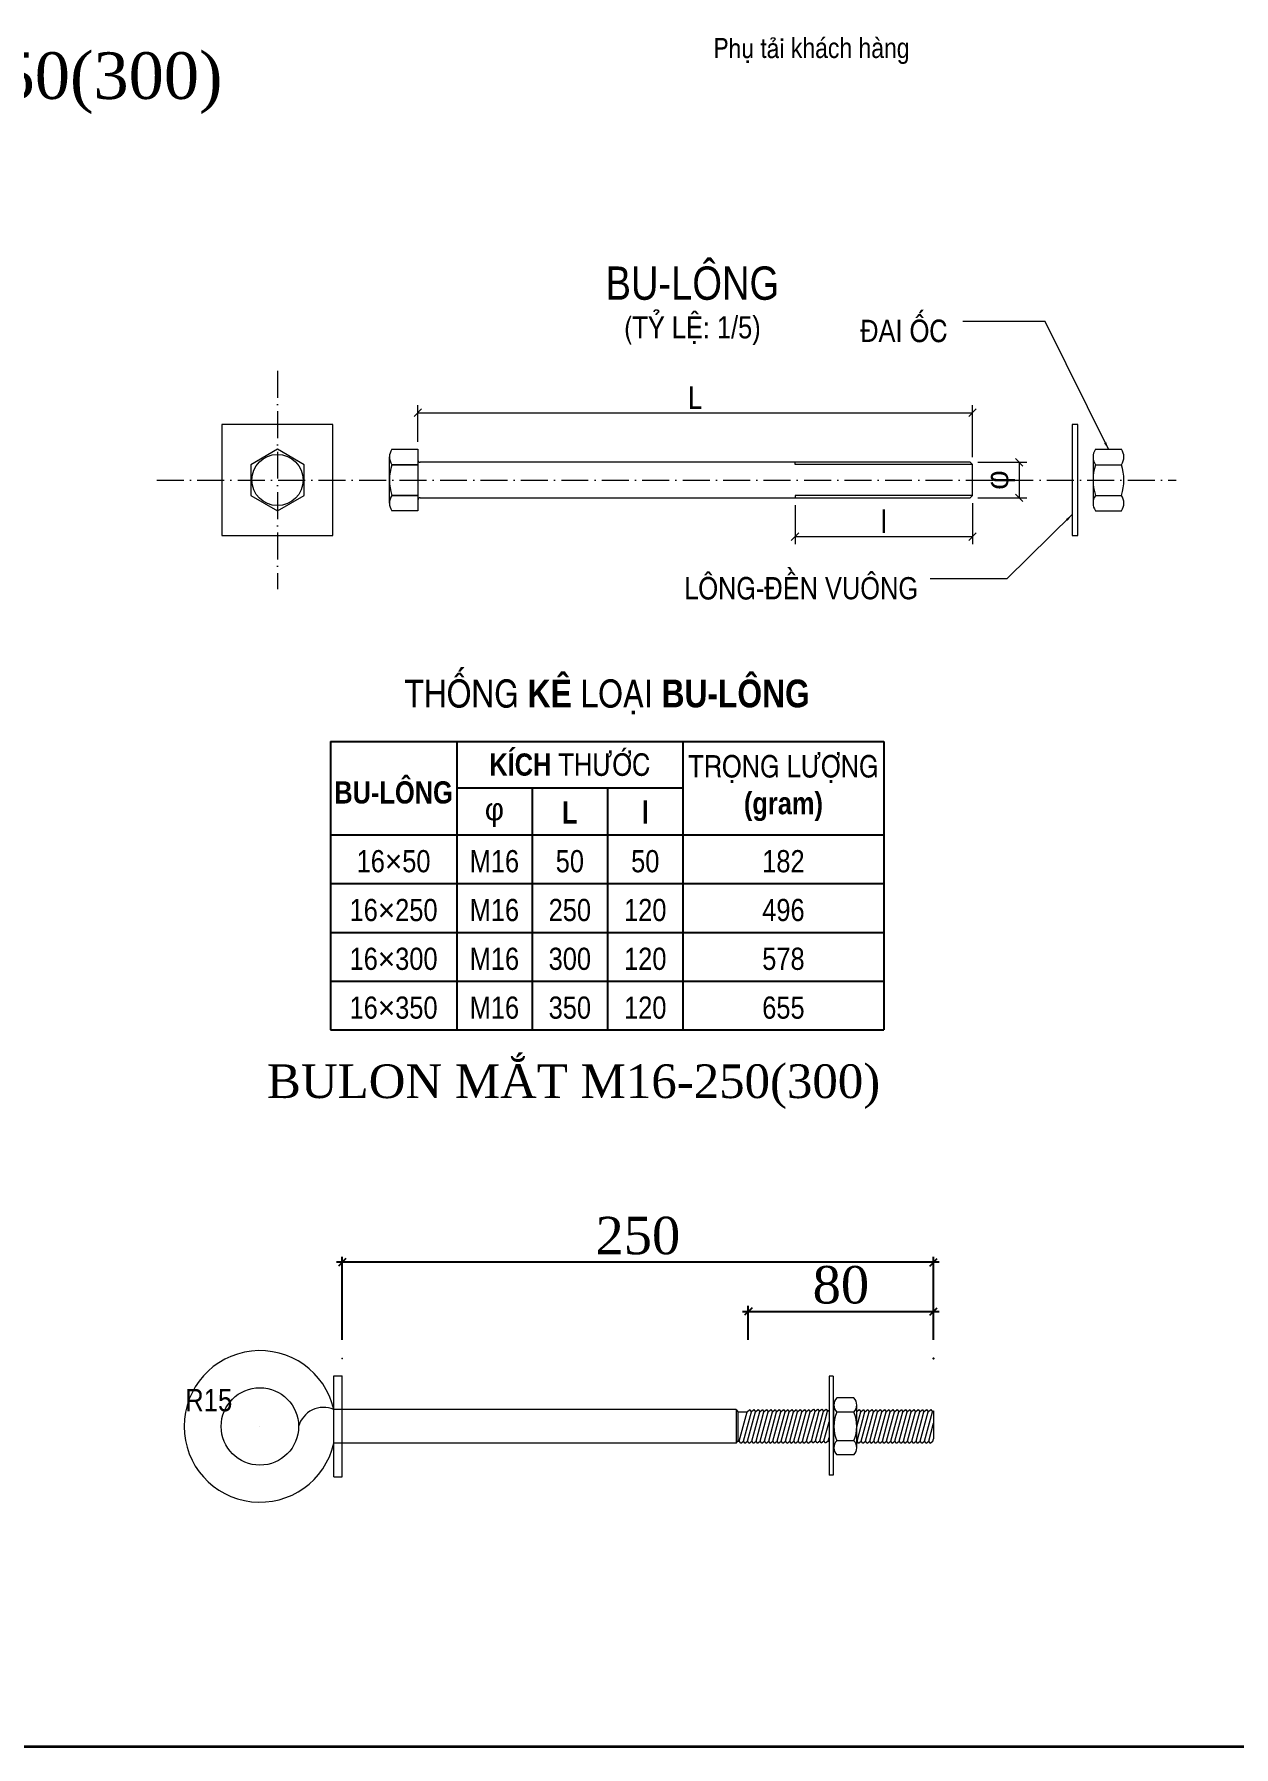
# Model space of a CAD drawing. Header units: millimetres. Extents: x -23083795 to 376618, y 113268 to 3804440.
# Drawn here: x 276354 to 279559, y 114480 to 119056 of the extents above; entities that cross this region are included whole.
import ezdxf

# ---------------------------------------------------------------- set-up
doc = ezdxf.new("R2010")
doc.units = ezdxf.units.MM
doc.header["$LTSCALE"] = 6
doc.linetypes.add('ACAD_ISO10W100', pattern=[18, 12, -3, 0, -3])
for name, color, linetype, lineweight in [('Buon lon', 150, 'Continuous', 5), ('dim1', 2, 'Continuous', 5), ('Duongcoban', 4, 'Continuous', 30), ('net rat manh', 150, 'Continuous', 5), ('Netcoban', 4, 'Continuous', 25), ('netlonkhungten', 32, 'Continuous', 35), ('Netmin', 6, 'Continuous', 0), ('Nettim', 1, 'ACAD_ISO10W100', 5), ('Netvua', 3, 'Continuous', 20)]:
    doc.layers.add(name, color=color, linetype=linetype, lineweight=lineweight)
doc.layers.add('DO', color=1, linetype='Continuous')
doc.styles.add('Chuthuong', font='VHELVCN_1.TTF', dxfattribs={"height": 60})
doc.styles.add('DeMuc', font='VHELVCB_1.TTF', dxfattribs={"height": 90})
doc.styles.get("Standard").update_dxf_attribs({"font": 'VHELVCN_1.TTF', "height": 60})
doc.styles.add('Times New Roman', font='times.ttf')
doc.dimstyles.new('ISO-25', dxfattribs={"dimtxt": 100, "dimasz": 30, "dimexe": 15, "dimexo": 50, "dimgap": 20, "dimtad": 1, "dimzin": 0, "dimdsep": 46, "dimtxsty": 'Times New Roman', "dimcen": 10, "dimdle": 15, "dimclrd": 256, "dimclre": 256, "dimclrt": 256, "dimadec": 0, "dimazin": 0, "dimtfac": 1, "dimtofl": 0, "dimtmove": 0, "dimatfit": 3, "dimfxl": 15, "dimtolj": 1, "dimtzin": 0, "dimarcsym": 0})
doc.dimstyles.get("Standard").update_dxf_attribs({"dimtxt": 0.18, "dimasz": 0.18, "dimexe": 0.18, "dimexo": 0.0625, "dimgap": 0.09, "dimtad": 0, "dimtih": 1, "dimtoh": 1, "dimdec": 4, "dimzin": 0, "dimdsep": 46, "dimtxsty": 'Standard', "dimcen": 0.09, "dimadec": 0, "dimazin": 0, "dimtfac": 1, "dimtdec": 4, "dimtofl": 0, "dimtmove": 0, "dimatfit": 3, "dimfxl": 1, "dimtolj": 1, "dimtzin": 0, "dimarcsym": 0})
doc.dimstyles.new('TL1-15', dxfattribs={"dimtxt": 35, "dimasz": 20, "dimexe": 20, "dimexo": 20, "dimgap": 10, "dimtad": 1, "dimtoh": 1, "dimdec": 0, "dimlfac": 0.5, "dimrnd": 1, "dimtxsty": 'Chuthuong', "dimblk": 'OBLIQUE', "dimcen": 2.5, "dimclrd": 1, "dimclre": 1, "dimclrt": 1, "dimadec": 0, "dimazin": 0, "dimtfac": 1, "dimtdec": 0, "dimtmove": 0, "dimatfit": 3, "dimfxl": 1, "dimlwd": 0, "dimlwe": 0, "dimarcsym": 0})
doc.dimstyles.new('TL1-5', dxfattribs={"dimtxt": 35, "dimasz": 20, "dimexe": 20, "dimexo": 20, "dimgap": 10, "dimtad": 1, "dimtoh": 1, "dimdec": 1, "dimlfac": 0.166667, "dimtxsty": 'Chuthuong', "dimblk": 'OBLIQUE', "dimcen": 2.5, "dimclrd": 1, "dimclre": 1, "dimclrt": 1, "dimadec": 0, "dimazin": 0, "dimtfac": 1, "dimtdec": 1, "dimtmove": 0, "dimatfit": 3, "dimfxl": 1, "dimlwd": 0, "dimlwe": 0, "dimarcsym": 0})

# ---------------------------------------------------------------- blocks, each defined once
blk = doc.blocks.new('_Oblique')
at = {"color": 0, "lineweight": -2}
blk.add_line((-0.5, -0.5), (0.5, 0.5), dxfattribs=at)
blk = doc.blocks.new('*D117')
at = {"layer": 'Defpoints', "color": 0, "transparency": 16777216}
for p in [(278387.1, 117817.6), (278861.4, 117823.5), (278861.4, 117713.9)]:
    blk.add_point(p, dxfattribs=at)
at = {"layer": 'Duongcoban', "color": 1, "lineweight": 0, "transparency": 16777216}
for p, q in [((278387.1, 117797.6), (278387.1, 117693.9)), ((278861.4, 117803.5), (278861.4, 117693.9)), ((278387.1, 117713.9), (278861.4, 117713.9))]:
    blk.add_line(p, q, dxfattribs=at)
at = {"layer": 'Duongcoban', "color": 1, "lineweight": 0, "transparency": 16777216, "xscale": 20, "yscale": 20, "zscale": 20, "rotation": 180}
blk.add_blockref('_Oblique', (278387.1, 117713.9), dxfattribs=at)
at = {"layer": 'Duongcoban', "color": 1, "lineweight": 0, "transparency": 16777216, "xscale": 20, "yscale": 20, "zscale": 20}
blk.add_blockref('_Oblique', (278861.4, 117713.9), dxfattribs=at)
at = {"layer": 'Duongcoban', "color": 1, "transparency": 16777216, "insert": (278624.3, 117753.9), "char_height": 60, "attachment_point": 5, "style": 'Chuthuong'}
blk.add_mtext('l', dxfattribs=at)
blk = doc.blocks.new('*D118')
at = {"layer": 'Defpoints', "color": 0, "transparency": 16777216}
for p in [(278861.4, 118045), (277379.4, 117947.2), (278861.4, 117906.5)]:
    blk.add_point(p, dxfattribs=at)
at = {"layer": 'Duongcoban', "color": 1, "lineweight": 0, "transparency": 16777216}
for p, q in [((277379.4, 117967.2), (277379.4, 118065)), ((278861.4, 117926.5), (278861.4, 118065)), ((277379.4, 118045), (278861.4, 118045))]:
    blk.add_line(p, q, dxfattribs=at)
at = {"layer": 'Duongcoban', "color": 1, "lineweight": 0, "transparency": 16777216, "xscale": 20, "yscale": 20, "zscale": 20, "rotation": 180}
blk.add_blockref('_Oblique', (277379.4, 118045), dxfattribs=at)
at = {"layer": 'Duongcoban', "color": 1, "lineweight": 0, "transparency": 16777216, "xscale": 20, "yscale": 20, "zscale": 20}
blk.add_blockref('_Oblique', (278861.4, 118045), dxfattribs=at)
at = {"layer": 'Duongcoban', "color": 1, "transparency": 16777216, "insert": (278120.4, 118085), "char_height": 60, "attachment_point": 5, "style": 'Chuthuong'}
blk.add_mtext('L', dxfattribs=at)
blk = doc.blocks.new('*D119')
at = {"layer": 'Defpoints', "color": 0, "transparency": 16777216}
for p in [(278855.5, 117912.4), (278855.5, 117817.6), (278986.2, 117817.6)]:
    blk.add_point(p, dxfattribs=at)
at = {"layer": 'Duongcoban', "color": 1, "lineweight": 0, "transparency": 16777216}
for p, q in [((278875.5, 117912.4), (279006.2, 117912.4)), ((278986.2, 117912.4), (278986.2, 117817.6)), ((278875.5, 117817.6), (279006.2, 117817.6))]:
    blk.add_line(p, q, dxfattribs=at)
at = {"layer": 'Duongcoban', "color": 1, "lineweight": 0, "transparency": 16777216, "xscale": 20, "yscale": 20, "zscale": 20}
for p, rotation in [((278986.2, 117912.4), 90), ((278986.2, 117817.6), 270)]:
    blk.add_blockref('_Oblique', p, dxfattribs=dict(at, rotation=rotation))
at = {"layer": 'Duongcoban', "color": 1, "transparency": 16777216, "insert": (278935.9, 117865), "char_height": 60, "attachment_point": 5, "rotation": 90, "style": 'Chuthuong'}
blk.add_mtext('{\\fSymbol|b0|i0|c2|p16;f}', dxfattribs=at)
blk = doc.blocks.new('*D120')
at = {"layer": 'Defpoints', "color": 0, "transparency": 16777216}
for p in [(277177.2, 115774.7), (277177.2, 115517.9), (278757.2, 115517.9)]:
    blk.add_point(p, dxfattribs=at)
at = {"layer": 'dim1', "lineweight": -2, "transparency": 16777216}
for p, q in [((278772.2, 115774.7), (277162.2, 115774.7)), ((277177.2, 115567.9), (277177.2, 115789.7)), ((278757.2, 115567.9), (278757.2, 115789.7))]:
    blk.add_line(p, q, dxfattribs=at)
at = {"layer": 'dim1', "lineweight": -2, "transparency": 16777216, "xscale": 20, "yscale": 20, "zscale": 20, "rotation": 180}
blk.add_blockref('_Oblique', (277177.2, 115774.7), dxfattribs=at)
at = {"layer": 'dim1', "lineweight": -2, "transparency": 16777216, "xscale": 20, "yscale": 20, "zscale": 20}
blk.add_blockref('_Oblique', (278757.2, 115774.7), dxfattribs=at)
at = {"layer": 'dim1', "transparency": 16777216, "insert": (277967.2, 115845.6), "char_height": 100, "attachment_point": 5, "style": 'Times New Roman'}
blk.add_mtext('\\A1;250', dxfattribs=at)
blk = doc.blocks.new('*D121')
at = {"color": 0, "lineweight": -2, "transparency": 16777216}
for p, q in [((276880.2, 115406.1), (276880.4, 115406.1)), ((276880.4, 115406.1), (276880.5, 115405.9)), ((276957.2, 115336.1), (276957.2, 115336.3)), ((276957.2, 115336.2), (276957.3, 115336.2))]:
    blk.add_line(p, q, dxfattribs=at)
at = {"color": 0, "transparency": 16777216}
blk.add_solid([(276880.5, 115406), (276880.5, 115405.9), (276880.6, 115405.8)], dxfattribs=at)
at = {"layer": 'Defpoints', "color": 0, "transparency": 16777216}
for p in [(276880.6, 115405.8), (276957.2, 115336.2)]:
    blk.add_point(p, dxfattribs=at)
at = {"color": 0, "transparency": 16777216, "insert": (276820.5, 115406.1), "char_height": 60, "attachment_point": 5}
blk.add_mtext('\\A1;R15', dxfattribs=at)
blk = doc.blocks.new('*D122')
at = {"layer": 'Defpoints', "color": 0, "transparency": 16777216}
for p in [(278757.2, 115643.1), (278262.2, 115517.9), (278757.2, 115517.9)]:
    blk.add_point(p, dxfattribs=at)
at = {"layer": 'dim1', "lineweight": -2, "transparency": 16777216}
for p, q in [((278247.2, 115643.1), (278772.2, 115643.1)), ((278262.2, 115567.9), (278262.2, 115658.1)), ((278757.2, 115567.9), (278757.2, 115658.1))]:
    blk.add_line(p, q, dxfattribs=at)
at = {"layer": 'dim1', "lineweight": -2, "transparency": 16777216, "xscale": 20, "yscale": 20, "zscale": 20, "rotation": 180}
blk.add_blockref('_Oblique', (278262.2, 115643.1), dxfattribs=at)
at = {"layer": 'dim1', "lineweight": -2, "transparency": 16777216, "xscale": 20, "yscale": 20, "zscale": 20}
blk.add_blockref('_Oblique', (278757.2, 115643.1), dxfattribs=at)
at = {"layer": 'dim1', "transparency": 16777216, "insert": (278509.7, 115714), "char_height": 100, "attachment_point": 5, "style": 'Times New Roman'}
blk.add_mtext('\\A1;80', dxfattribs=at)

msp = doc.modelspace()

# ---------------------------------------------------------------- linework, layer by layer
for p, q in [((277145.79663, 117166.24656), (277145.79663, 116395.60656)), ((277483.10553, 117166.24656), (277483.10553, 116395.60656)), ((278087.76153, 117166.24656), (278087.76153, 116395.60656)), ((278624.54043, 117166.24656), (278624.54043, 116395.60656)), ((278087.76153, 117041.75856), (277483.10553, 117041.75856)), ((277684.65753, 117041.75856), (277684.65753, 116395.60656)), ((277886.20953, 117041.75856), (277886.20953, 116395.60656))]:
    msp.add_line(p, q)
for points in [[(277145.79663, 117166.24656), (277483.10553, 117166.24656), (278624.54043, 117166.24656)], [(277145.79663, 116917.27056), (277483.10553, 116917.27056), (278624.54043, 116917.27056)], [(277145.79663, 116786.85456), (277483.10553, 116786.85456), (278624.54043, 116786.85456)], [(277145.79663, 116656.43856), (277483.10553, 116656.43856), (278624.54043, 116656.43856)], [(277145.79663, 116526.02256), (277483.10553, 116526.02256), (278624.54043, 116526.02256)], [(277145.79663, 116395.60656), (277483.10553, 116395.60656), (278624.54043, 116395.60656)]]:
    msp.add_lwpolyline(points)
msp.add_point((278757.24866, 115517.8824))
at = {"layer": 'Buon lon', "ltscale": 10}
for p, q in [((278478.0637, 115470.13894), (278478.0637, 115205.76394)), ((278489.3137, 115470.13894), (278478.0637, 115470.13894)), ((278489.3137, 115470.13894), (278489.3137, 115205.76394)), ((278544.47221, 115412.15539), (278498.54521, 115412.15539)), ((278230.15062, 115381.21789), (278230.15062, 115291.21789)), ((278230.15062, 115381.21789), (278234.26841, 115375.59289)), ((278234.26841, 115375.59289), (278234.26841, 115296.84289)), ((278234.26841, 115375.59289), (278259.12602, 115375.59289)), ((278238.02502, 115296.84289), (278259.12602, 115375.59289)), ((278249.47247, 115296.57317), (278270.57347, 115375.32317)), ((278259.12602, 115375.59289), (278266.25823, 115381.21789)), ((278260.52502, 115296.84289), (278281.62602, 115375.59289)), ((278260.52502, 115296.84289), (278281.62602, 115375.59289)), ((278266.25823, 115381.21789), (278270.37602, 115375.59289)), ((278270.37602, 115375.59289), (278277.50823, 115381.21789)), ((278271.77502, 115296.84289), (278292.87602, 115375.59289)), ((278271.77502, 115296.84289), (278292.87602, 115375.59289)), ((278277.50823, 115381.21789), (278281.62602, 115375.59289)), ((278281.62602, 115375.59289), (278288.75823, 115381.21789)), ((278283.02502, 115296.84289), (278304.12602, 115375.59289)), ((278283.02502, 115296.84289), (278304.12602, 115375.59289)), ((278288.75823, 115381.21789), (278292.87602, 115375.59289)), ((278292.87602, 115375.59289), (278300.00823, 115381.21789)), ((278294.27502, 115296.84289), (278315.37602, 115375.59289)), ((278294.27502, 115296.84289), (278315.37602, 115375.59289)), ((278300.00823, 115381.21789), (278304.12602, 115375.59289)), ((278304.12602, 115375.59289), (278311.25823, 115381.21789)), ((278305.52502, 115296.84289), (278326.62602, 115375.59289)), ((278305.52502, 115296.84289), (278326.62602, 115375.59289)), ((278311.25823, 115381.21789), (278315.37602, 115375.59289)), ((278315.37602, 115375.59289), (278322.50823, 115381.21789)), ((278316.77502, 115296.84289), (278337.87602, 115375.59289)), ((278316.77502, 115296.84289), (278337.87602, 115375.59289)), ((278322.50823, 115381.21789), (278326.62602, 115375.59289)), ((278326.62602, 115375.59289), (278333.75823, 115381.21789)), ((278328.02502, 115296.84289), (278349.12602, 115375.59289)), ((278328.02502, 115296.84289), (278349.12602, 115375.59289)), ((278333.75823, 115381.21789), (278337.87602, 115375.59289)), ((278337.87602, 115375.59289), (278345.00823, 115381.21789)), ((278339.27502, 115296.84289), (278360.37602, 115375.59289)), ((278339.27502, 115296.84289), (278360.37602, 115375.59289)), ((278345.00823, 115381.21789), (278349.12602, 115375.59289)), ((278349.12602, 115375.59289), (278356.25823, 115381.21789)), ((278350.52502, 115296.84289), (278371.62602, 115375.59289)), ((278350.52502, 115296.84289), (278371.62602, 115375.59289)), ((278356.25823, 115381.21789), (278360.37602, 115375.59289)), ((278360.37602, 115375.59289), (278367.50823, 115381.21789)), ((278361.77502, 115296.84289), (278382.87602, 115375.59289)), ((278361.77502, 115296.84289), (278382.87602, 115375.59289)), ((278367.50823, 115381.21789), (278371.62602, 115375.59289)), ((278371.62602, 115375.59289), (278378.75823, 115381.21789)), ((278373.02502, 115296.84289), (278394.12602, 115375.59289)), ((278373.02502, 115296.84289), (278394.12602, 115375.59289)), ((278378.75823, 115381.21789), (278382.87602, 115375.59289)), ((278382.87602, 115375.59289), (278390.00823, 115381.21789)), ((278384.27502, 115296.84289), (278405.37602, 115375.59289)), ((278384.27502, 115296.84289), (278405.37602, 115375.59289)), ((278390.00823, 115381.21789), (278394.12602, 115375.59289)), ((278394.12602, 115375.59289), (278401.25823, 115381.21789)), ((278395.52502, 115296.84289), (278416.62602, 115375.59289)), ((278395.52502, 115296.84289), (278416.62602, 115375.59289)), ((278401.25823, 115381.21789), (278405.37602, 115375.59289)), ((278405.37602, 115375.59289), (278412.50823, 115381.21789)), ((278406.77502, 115296.84289), (278427.87602, 115375.59289)), ((278406.77502, 115296.84289), (278427.87602, 115375.59289)), ((278412.50823, 115381.21789), (278416.62602, 115375.59289)), ((278416.62602, 115375.59289), (278423.75823, 115381.21789)), ((278418.02502, 115296.84289), (278440.59605, 115376.75226)), ((278423.75823, 115381.21789), (278427.87602, 115375.59289)), ((278427.87602, 115375.59289), (278430.81607, 115377.91164)), ((278429.34605, 115376.75226), (278436.47826, 115382.37726)), ((278430.74505, 115298.00226), (278451.84605, 115376.75226)), ((278430.74505, 115298.00226), (278451.84605, 115376.75226)), ((278436.47826, 115382.37726), (278440.59605, 115376.75226)), ((278440.59605, 115376.75226), (278447.72826, 115382.37726)), ((278441.99505, 115298.00226), (278463.09605, 115376.75226)), ((278441.99505, 115298.00226), (278463.09605, 115376.75226)), ((278447.72826, 115382.37726), (278451.84605, 115376.75226)), ((278451.84605, 115376.75226), (278458.97826, 115382.37726)), ((278453.24505, 115298.00226), (278474.34605, 115376.75226)), ((278453.24505, 115298.00226), (278474.34605, 115376.75226)), ((278458.97826, 115382.37726), (278463.09605, 115376.75226)), ((278463.09605, 115376.75226), (278470.22826, 115382.37726)), ((278470.22826, 115382.37726), (278474.34605, 115376.75226)), ((278474.34605, 115376.75226), (278478.0637, 115379.68428)), ((278490.89071, 115374.49039), (278490.89071, 115393.62664)), ((278490.89071, 115297.94539), (278490.89071, 115374.49039)), ((278544.47221, 115374.49039), (278498.54521, 115374.49039)), ((278552.12386, 115335.4653), (278562.87602, 115375.59289)), ((278552.12386, 115335.4653), (278562.87602, 115375.59289)), ((278552.12671, 115374.49039), (278552.12671, 115393.62664)), ((278552.12671, 115375.98777), (278558.75823, 115381.21789)), ((278552.12671, 115297.94539), (278552.12671, 115374.49039)), ((278553.02502, 115296.84289), (278574.12602, 115375.59289)), ((278553.02502, 115296.84289), (278574.12602, 115375.59289)), ((278558.75823, 115381.21789), (278562.87602, 115375.59289)), ((278562.87602, 115375.59289), (278570.00823, 115381.21789)), ((278564.27502, 115296.84289), (278585.37602, 115375.59289)), ((278564.27502, 115296.84289), (278585.37602, 115375.59289)), ((278570.00823, 115381.21789), (278574.12602, 115375.59289)), ((278574.12602, 115375.59289), (278581.25823, 115381.21789)), ((278575.52502, 115296.84289), (278596.62602, 115375.59289)), ((278575.52502, 115296.84289), (278596.62602, 115375.59289)), ((278581.25823, 115381.21789), (278585.37602, 115375.59289)), ((278585.37602, 115375.59289), (278592.50823, 115381.21789)), ((278586.77502, 115296.84289), (278607.87602, 115375.59289)), ((278586.77502, 115296.84289), (278607.87602, 115375.59289)), ((278592.50823, 115381.21789), (278596.62602, 115375.59289)), ((278596.62602, 115375.59289), (278603.75823, 115381.21789)), ((278598.02502, 115296.84289), (278619.12602, 115375.59289)), ((278598.02502, 115296.84289), (278619.12602, 115375.59289)), ((278603.75823, 115381.21789), (278607.87602, 115375.59289)), ((278607.87602, 115375.59289), (278615.00823, 115381.21789)), ((278609.27502, 115296.84289), (278630.37602, 115375.59289)), ((278609.27502, 115296.84289), (278630.37602, 115375.59289)), ((278615.00823, 115381.21789), (278619.12602, 115375.59289)), ((278619.12602, 115375.59289), (278626.25823, 115381.21789)), ((278620.52502, 115296.84289), (278641.62602, 115375.59289)), ((278620.52502, 115296.84289), (278641.62602, 115375.59289)), ((278626.25823, 115381.21789), (278630.37602, 115375.59289)), ((278630.37602, 115375.59289), (278637.50823, 115381.21789)), ((278631.77502, 115296.84289), (278652.87602, 115375.59289)), ((278631.77502, 115296.84289), (278652.87602, 115375.59289)), ((278637.50823, 115381.21789), (278641.62602, 115375.59289)), ((278641.62602, 115375.59289), (278648.75823, 115381.21789)), ((278643.02502, 115296.84289), (278664.12602, 115375.59289)), ((278643.02502, 115296.84289), (278664.12602, 115375.59289)), ((278648.75823, 115381.21789), (278652.87602, 115375.59289)), ((278652.87602, 115375.59289), (278660.00823, 115381.21789)), ((278654.27502, 115296.84289), (278675.37602, 115375.59289)), ((278654.27502, 115296.84289), (278675.37602, 115375.59289)), ((278660.00823, 115381.21789), (278664.12602, 115375.59289)), ((278664.12602, 115375.59289), (278671.25823, 115381.21789)), ((278665.52502, 115296.84289), (278686.62602, 115375.59289)), ((278665.52502, 115296.84289), (278686.62602, 115375.59289)), ((278671.25823, 115381.21789), (278675.37602, 115375.59289)), ((278675.37602, 115375.59289), (278682.50823, 115381.21789)), ((278676.77502, 115296.84289), (278697.87602, 115375.59289)), ((278676.77502, 115296.84289), (278697.87602, 115375.59289)), ((278682.50823, 115381.21789), (278686.62602, 115375.59289)), ((278686.62602, 115375.59289), (278693.75823, 115381.21789)), ((278688.02502, 115296.84289), (278709.12602, 115375.59289)), ((278688.02502, 115296.84289), (278709.12602, 115375.59289)), ((278693.75823, 115381.21789), (278697.87602, 115375.59289)), ((278697.87602, 115375.59289), (278705.00823, 115381.21789)), ((278699.27502, 115296.84289), (278720.37602, 115375.59289)), ((278699.27502, 115296.84289), (278720.37602, 115375.59289)), ((278705.00823, 115381.21789), (278709.12602, 115375.59289)), ((278709.12602, 115375.59289), (278716.25823, 115381.21789)), ((278710.52502, 115296.84289), (278731.62602, 115375.59289)), ((278716.25823, 115381.21789), (278720.37602, 115375.59289)), ((278720.37602, 115375.59289), (278727.50823, 115381.21789)), ((278721.77502, 115296.84289), (278742.87602, 115375.59289)), ((278727.50823, 115381.21789), (278731.62602, 115375.59289)), ((278731.62602, 115375.59289), (278738.75823, 115381.21789)), ((278733.02502, 115296.84289), (278754.12602, 115375.59289)), ((278738.75823, 115381.21789), (278742.87602, 115375.59289)), ((278742.87602, 115375.59289), (278750.00823, 115381.21789)), ((278750.00823, 115381.21789), (278754.12602, 115375.59289)), ((278754.12602, 115375.59289), (278757.24866, 115378.05564)), ((278757.24866, 115378.05564), (278757.24866, 115303.2756)), ((278757.24866, 115371.27768), (278757.24866, 115308.27768)), ((278464.49505, 115298.00226), (278478.0637, 115348.64116)), ((278464.49505, 115298.00226), (278478.0637, 115348.64116)), ((278744.27502, 115296.84289), (278757.24866, 115345.26118)), ((278230.15062, 115291.21789), (278234.26841, 115296.84289)), ((278234.26841, 115296.84289), (278238.02502, 115296.84289)), ((278242.14281, 115291.21789), (278238.02502, 115296.84289)), ((278242.14281, 115291.21789), (278249.27502, 115296.84289)), ((278253.39281, 115291.21789), (278249.27502, 115296.84289)), ((278253.39281, 115291.21789), (278260.52502, 115296.84289)), ((278264.64281, 115291.21789), (278260.52502, 115296.84289)), ((278264.64281, 115291.21789), (278271.77502, 115296.84289)), ((278275.89281, 115291.21789), (278271.77502, 115296.84289)), ((278275.89281, 115291.21789), (278283.02502, 115296.84289)), ((278287.14281, 115291.21789), (278283.02502, 115296.84289)), ((278287.14281, 115291.21789), (278294.27502, 115296.84289)), ((278298.39281, 115291.21789), (278294.27502, 115296.84289)), ((278298.39281, 115291.21789), (278305.52502, 115296.84289)), ((278309.64281, 115291.21789), (278305.52502, 115296.84289)), ((278309.64281, 115291.21789), (278316.77502, 115296.84289)), ((278320.89281, 115291.21789), (278316.77502, 115296.84289)), ((278320.89281, 115291.21789), (278328.02502, 115296.84289)), ((278332.14281, 115291.21789), (278328.02502, 115296.84289)), ((278332.14281, 115291.21789), (278339.27502, 115296.84289)), ((278343.39281, 115291.21789), (278339.27502, 115296.84289)), ((278343.39281, 115291.21789), (278350.52502, 115296.84289)), ((278354.64281, 115291.21789), (278350.52502, 115296.84289)), ((278354.64281, 115291.21789), (278361.77502, 115296.84289)), ((278365.89281, 115291.21789), (278361.77502, 115296.84289)), ((278365.89281, 115291.21789), (278373.02502, 115296.84289)), ((278377.14281, 115291.21789), (278373.02502, 115296.84289)), ((278377.14281, 115291.21789), (278384.27502, 115296.84289)), ((278388.39281, 115291.21789), (278384.27502, 115296.84289)), ((278388.39281, 115291.21789), (278395.52502, 115296.84289)), ((278399.64281, 115291.21789), (278395.52502, 115296.84289)), ((278399.64281, 115291.21789), (278406.77502, 115296.84289)), ((278410.89281, 115291.21789), (278406.77502, 115296.84289)), ((278410.89281, 115291.21789), (278418.02502, 115296.84289)), ((278422.14281, 115291.21789), (278418.02502, 115296.84289)), ((278422.14281, 115291.21789), (278429.27502, 115296.84289)), ((278423.61283, 115292.37726), (278430.74505, 115298.00226)), ((278434.86283, 115292.37726), (278430.74505, 115298.00226)), ((278434.86283, 115292.37726), (278441.99505, 115298.00226)), ((278446.11283, 115292.37726), (278441.99505, 115298.00226)), ((278446.11283, 115292.37726), (278453.24505, 115298.00226)), ((278457.36283, 115292.37726), (278453.24505, 115298.00226)), ((278457.36283, 115292.37726), (278464.49505, 115298.00226)), ((278468.61283, 115292.37726), (278464.49505, 115298.00226)), ((278468.61283, 115292.37726), (278475.74505, 115298.00226)), ((278475.74505, 115298.00226), (278478.0637, 115306.65559)), ((278475.74505, 115298.00226), (278478.0637, 115306.65559)), ((278478.0637, 115294.83493), (278475.74505, 115298.00226)), ((278490.89071, 115278.80914), (278490.89071, 115297.94539)), ((278544.47221, 115297.94539), (278498.54521, 115297.94539)), ((278552.12671, 115278.80914), (278552.12671, 115297.94539)), ((278552.12671, 115296.13441), (278553.02502, 115296.84289)), ((278557.14281, 115291.21789), (278553.02502, 115296.84289)), ((278557.14281, 115291.21789), (278564.27502, 115296.84289)), ((278568.39281, 115291.21789), (278564.27502, 115296.84289)), ((278568.39281, 115291.21789), (278575.52502, 115296.84289)), ((278579.64281, 115291.21789), (278575.52502, 115296.84289)), ((278579.64281, 115291.21789), (278586.77502, 115296.84289)), ((278590.89281, 115291.21789), (278586.77502, 115296.84289)), ((278590.89281, 115291.21789), (278598.02502, 115296.84289)), ((278602.14281, 115291.21789), (278598.02502, 115296.84289)), ((278602.14281, 115291.21789), (278609.27502, 115296.84289)), ((278613.39281, 115291.21789), (278609.27502, 115296.84289)), ((278613.39281, 115291.21789), (278620.52502, 115296.84289)), ((278624.64281, 115291.21789), (278620.52502, 115296.84289)), ((278624.64281, 115291.21789), (278631.77502, 115296.84289)), ((278635.89281, 115291.21789), (278631.77502, 115296.84289)), ((278635.89281, 115291.21789), (278643.02502, 115296.84289)), ((278647.14281, 115291.21789), (278643.02502, 115296.84289)), ((278647.14281, 115291.21789), (278654.27502, 115296.84289)), ((278658.39281, 115291.21789), (278654.27502, 115296.84289)), ((278658.39281, 115291.21789), (278665.52502, 115296.84289)), ((278669.64281, 115291.21789), (278665.52502, 115296.84289)), ((278669.64281, 115291.21789), (278676.77502, 115296.84289)), ((278680.89281, 115291.21789), (278676.77502, 115296.84289)), ((278680.89281, 115291.21789), (278688.02502, 115296.84289)), ((278692.14281, 115291.21789), (278688.02502, 115296.84289)), ((278692.14281, 115291.21789), (278699.27502, 115296.84289)), ((278703.39281, 115291.21789), (278699.27502, 115296.84289)), ((278703.39281, 115291.21789), (278710.52502, 115296.84289)), ((278714.64281, 115291.21789), (278710.52502, 115296.84289)), ((278714.64281, 115291.21789), (278721.77502, 115296.84289)), ((278725.89281, 115291.21789), (278721.77502, 115296.84289)), ((278725.89281, 115291.21789), (278733.02502, 115296.84289)), ((278737.14281, 115291.21789), (278733.02502, 115296.84289)), ((278737.14281, 115291.21789), (278744.27502, 115296.84289)), ((278748.39281, 115291.21789), (278744.27502, 115296.84289)), ((278748.39281, 115291.21789), (278755.52502, 115296.84289)), ((278755.52502, 115296.84289), (278757.24866, 115303.2756)), ((278544.47221, 115260.28039), (278498.54521, 115260.28039)), ((278489.3137, 115205.76394), (278478.0637, 115205.76394))]:
    msp.add_line(p, q, dxfattribs=at)
for centre, radius, start, end in [((278517.88492, 115393.32289), 26.99421, 135.76127435, 224.23872565), ((278525.1325, 115393.32289), 26.99421, 315.76127435, 44.23872565), ((278590.39921, 115336.21789), 99.5085, 157.38013505, 202.61986495), ((278452.61821, 115336.21789), 99.5085, 337.38013505, 22.61986495), ((278517.88492, 115279.11289), 26.99421, 135.76127435, 224.23872565), ((278525.1325, 115279.11289), 26.99421, 315.76127435, 44.23872565)]:
    msp.add_arc(centre, radius, start, end, dxfattribs=at)
at = {"layer": 'net rat manh', "ltscale": 10}
for p, q in [((277154.68536, 115201.21789), (277154.68536, 115471.21789)), ((277154.68536, 115471.21789), (277177.18536, 115471.21789)), ((277177.18536, 115201.21789), (277177.18536, 115471.21789)), ((278230.15062, 115381.21789), (277154.68536, 115381.21789)), ((278230.15062, 115291.21789), (277154.68536, 115291.21789)), ((277154.68536, 115201.21789), (277177.18536, 115201.21789))]:
    msp.add_line(p, q, dxfattribs=at)
msp.add_circle((276957.24866, 115336.21789), 103.5, dxfattribs=at)
for centre, radius, start, end in [((276957.24866, 115336.21789), 202.5, 12.83958841, 347.16041159), ((277127.18861, 115318.07127), 68.87355, 66.46962194, 164.72350744)]:
    msp.add_arc(centre, radius, start, end, dxfattribs=at)
msp.add_point((277177.18536, 115517.8824), dxfattribs=at)
at = {"layer": 'netlonkhungten'}
msp.add_lwpolyline([(269891.2316, 127418.98101), (287752.76092, 127418.98101), (287752.76092, 114480.26342), (269891.2316, 114480.26342)], close=True, dxfattribs=at)
at = {"layer": 'Netmin'}
for p, q in [((278387.14835, 117906.50831), (278387.14835, 117912.43631)), ((278861.38835, 117906.50831), (278387.14835, 117906.50831)), ((278861.38835, 117823.51631), (278387.14835, 117823.51631)), ((278387.14835, 117823.51631), (278387.14835, 117817.58831))]:
    msp.add_line(p, q, dxfattribs=at)
at = {"layer": 'Nettim'}
for p, q in [((277004.15606, 118156.981), (277004.15606, 117573.04363)), ((276681.7891, 117865.01231), (279405.73609, 117865.01231))]:
    msp.add_line(p, q, dxfattribs=at)
at = {"layer": 'Netvua'}
for p, q in [((277303.50995, 117803.40673), (277303.50995, 117926.6179)), ((277309.86151, 117947.15309), (277379.38835, 117947.15309)), ((277379.38835, 117947.15309), (277379.38835, 117906.0827)), ((279183.54042, 117926.6179), (279183.54042, 117803.40673)), ((279189.89198, 117947.15309), (279259.41882, 117947.15309)), ((277309.86151, 117906.0827), (277379.38835, 117906.0827)), ((277379.38835, 117906.0827), (277309.86151, 117906.0827)), ((277379.38835, 117906.0827), (277379.38835, 117823.94193)), ((278855.46035, 117912.43631), (278861.38835, 117906.50831)), ((279189.89198, 117906.0827), (279259.41882, 117906.0827)), ((277379.38835, 117823.94193), (277309.86151, 117823.94193)), ((278855.46035, 117817.58831), (278861.38835, 117823.51631)), ((279189.89198, 117823.94193), (279259.41882, 117823.94193)), ((279189.89198, 117782.87154), (279259.41882, 117782.87154))]:
    msp.add_line(p, q, dxfattribs=at)
for points in [[(276855.95606, 117716.81231), (277152.35606, 117716.81231), (277152.35606, 118013.21231), (276855.95606, 118013.21231)], [(279127.71658, 117716.81231), (279142.53658, 117716.81231), (279142.53658, 118013.21231), (279127.71658, 118013.21231)], [(277004.15606, 117947.15309), (276933.02006, 117906.0827), (276933.02006, 117823.94193), (277004.15606, 117782.87154), (277075.29206, 117823.94193), (277075.29206, 117906.0827)]]:
    msp.add_lwpolyline(points, close=True, dxfattribs=at)
for points in [[(277379.38835, 117912.43631), (277379.38835, 117817.58831)], [(278855.46035, 117912.43631), (277385.31635, 117912.43631)], [(278861.38835, 117823.51631), (278861.38835, 117906.50831)], [(277309.86151, 117823.94193), (277379.38835, 117823.94193), (277379.38835, 117782.87154), (277309.86151, 117782.87154)], [(277385.31635, 117817.58831), (278855.46035, 117817.58831)]]:
    msp.add_lwpolyline(points, dxfattribs=at)
msp.add_circle((277004.15606, 117865.01231), 68.36328, dxfattribs=at)
for centre, radius, start, end in [((277339.88184, 117926.6179), 36.37188, 145.62619043, 214.37380957), ((279219.91231, 117926.6179), 36.37188, 145.62619043, 214.37380957), ((279229.3985, 117926.6179), 36.37188, 325.62619043, 34.37380957), ((277439.47015, 117865.01231), 135.9602, 162.41763101, 197.58236899), ((277385.31635, 117918.36431), 5.928, 180, 270), ((279319.50062, 117865.01231), 135.9602, 162.41763101, 197.58236899), ((279129.81019, 117865.01231), 135.9602, 342.41763101, 17.58236899), ((277339.88184, 117803.40673), 36.37188, 145.62619043, 214.37380957), ((277385.31635, 117811.66031), 5.928, 90, 180), ((279219.91231, 117803.40673), 36.37188, 145.62619043, 214.37380957), ((279229.3985, 117803.40673), 36.37188, 325.62619043, 34.37380957)]:
    msp.add_arc(centre, radius, start, end, dxfattribs=at)

# ---------------------------------------------------------------- texts
for s, insert, char_height, width, attachment_point in [('Phụ tải khách hàng', (278168.88864, 119046.22797), 53.5088333, 2271.6876646, 1), ('ÑAI OÁC', (278678.04926, 118262.87185), 59.28, 296.4, 5), ('LOÂNG-ÑEÀN VUOÂNG ', (278403.66911, 117575.15342), 59.28, 671.6336068, 5)]:
    msp.add_mtext(s, dxfattribs=dict(insert=insert, char_height=char_height, width=width, attachment_point=attachment_point))
at = {"attachment_point": 5}
for s, insert, char_height in [('{\\fVNI-Helve-Condense|b1|i0|c0|p2;THOÁNG KEÂ LOAÏI BU-LOÂNG}', (277885.16853, 117285.3814), 74.1), ('{\\fVNI-Helve-Condense|b1|i0|c0|p2;KÍCH THÖÔÙC}', (277785.43353, 117104.00256), 59.28), ('{\\fVNI-Helve-Condense|b1|i0|c0|p2;TROÏNG LÖÔÏNG\\P(gram)}', (278356.15098, 117041.75856), 59.28), ('{\\fVNI-Helve-Condense|b1|i0|c0|p2;BU-LOÂNG}', (277314.45108, 117029.90256), 59.28), ('{\\fVNI-Helve-Condense|b1|i0|c0|p2;l}', (277986.98553, 116976.55056), 59.28), ('{\\fSymbol|b0|i0|c2|p16;f\\fVNI-Helve-Condense|b1|i0|c0|p2;}', (277583.88153, 116976.55056), 59.28), ('{\\fVNI-Helve-Condense|b1|i0|c0|p2;L}', (277785.43353, 116976.55056), 59.28)]:
    msp.add_mtext(s, dxfattribs=dict(at, insert=insert, char_height=char_height))
at = {"char_height": 59.28, "attachment_point": 5, "style": 'Chuthuong'}
for s, insert in [('16{\\fSymbol|b0|i0|c2|p16;´}50', (277314.45108, 116846.13456)), ('M16', (277583.88153, 116846.13456)), ('50', (277785.43353, 116846.13456)), ('50', (277986.98553, 116846.13456)), ('182', (278356.15098, 116846.13456)), ('16{\\fSymbol|b0|i0|c2|p16;´}250', (277314.45108, 116715.71856)), ('M16', (277583.88153, 116715.71856)), ('250', (277785.43353, 116715.71856)), ('120', (277986.98553, 116715.71856)), ('496', (278356.15098, 116715.71856)), ('16{\\fSymbol|b0|i0|c2|p16;´}300', (277314.45108, 116585.30256)), ('M16', (277583.88153, 116585.30256)), ('300', (277785.43353, 116585.30256)), ('120', (277986.98553, 116585.30256)), ('578', (278356.15098, 116585.30256)), ('16{\\fSymbol|b0|i0|c2|p16;´}350', (277314.45108, 116454.88656)), ('M16', (277583.88153, 116454.88656)), ('350', (277785.43353, 116454.88656)), ('120', (277986.98553, 116454.88656)), ('655', (278356.15098, 116454.88656))]:
    msp.add_mtext(s, dxfattribs=dict(at, insert=insert))
at = {"layer": 'DO', "style": 'Times New Roman'}
for s, height, p in [('BU LON VEN RĂNG SUỐT M16-250(300)', 124.542, (273455.76377, 118883.42469)), ('BULON MẮT M16-250(300)', 90, (276976.05793, 116213.65713))]:
    msp.add_text(s, height=height, dxfattribs=at).set_placement(p)
at = {"layer": 'Netcoban'}
for s, insert, char_height, attachment_point, style in [('BU-LOÂNG', (278112.79495, 118345.47126), 88.92, 8, 'DeMuc'), ('(TYÛ LEÄ: 1/5)', (278112.79495, 118264.29601), 59.28, 5, 'Chuthuong')]:
    msp.add_mtext(s, dxfattribs=dict(at, insert=insert, char_height=char_height, attachment_point=attachment_point, style=style))

# ---------------------------------------------------------------- dimensions: what is measured, and where the dimension line sits
dim = msp.add_radius_dim(center=(276957.24866, 115336.21789), mpoint=(276880.64452, 115405.81714), text='R15', dimstyle='Standard')
dim.commit()
dim.dimension.update_dxf_attribs({"geometry": '*D121', "text_midpoint": (276820.50807, 115406.05923)})
at = {"layer": 'dim1'}
for base, p1, p2, text, picture, middle in [((277177.18536, 115774.71331), (278757.24866, 115517.8824), (277177.18536, 115517.8824), '250', '*D120', (277967.21701, 115774.71331)), ((278757.24866, 115643.12038), (278262.24866, 115517.8824), (278757.24866, 115517.8824), '80', '*D122', (278509.74866, 115643.12038))]:
    dim = msp.add_linear_dim(base=base, p1=p1, p2=p2, text=text, dimstyle='ISO-25', override={"dimasz": 20, "dimlfac": 0.5, "dimblk1": 'Oblique', "dimblk2": 'Oblique', "dimsah": 1}, dxfattribs=at)
    dim.commit()
    dim.dimension.update_dxf_attribs({"geometry": picture, "text_midpoint": middle, "dimtype": 160})
at = {"layer": 'Duongcoban'}
for base, p1, p2, text, picture, middle in [((278861.38835, 118044.95945), (277379.38835, 117947.15309), (278861.38835, 117906.50831), 'L', '*D118', (278120.38835, 118084.95945)), ((278861.38835, 117713.92976), (278387.14835, 117817.58831), (278861.38835, 117823.51631), 'l', '*D117', (278624.26835, 117753.92976))]:
    dim = msp.add_linear_dim(base=base, p1=p1, p2=p2, text=text, dimstyle='TL1-5', dxfattribs=at)
    dim.commit()
    dim.dimension.update_dxf_attribs({"geometry": picture, "text_midpoint": middle})
dim = msp.add_linear_dim(base=(278986.20675, 117817.58831), p1=(278855.46035, 117912.43631), p2=(278855.46035, 117817.58831), angle=90, text='{\\fSymbol|b0|i0|c2|p16;f}', dimstyle='TL1-5', dxfattribs=at)
dim.commit()
dim.dimension.update_dxf_attribs({"geometry": '*D119', "text_midpoint": (278935.88952, 117865.01231)})

# ---------------------------------------------------------------- leaders
for points in [[(279224.6554, 117947.15309), (279055.25919, 118288.80685), (278835.20301, 118288.80685)], [(279127.71658, 117772.49605), (278953.34231, 117601.08842), (278748.43965, 117601.08842)]]:
    msp.add_leader(points, dimstyle='TL1-15', override={"dimtad": 0}, dxfattribs=at)

doc.saveas('drawing.dxf')
